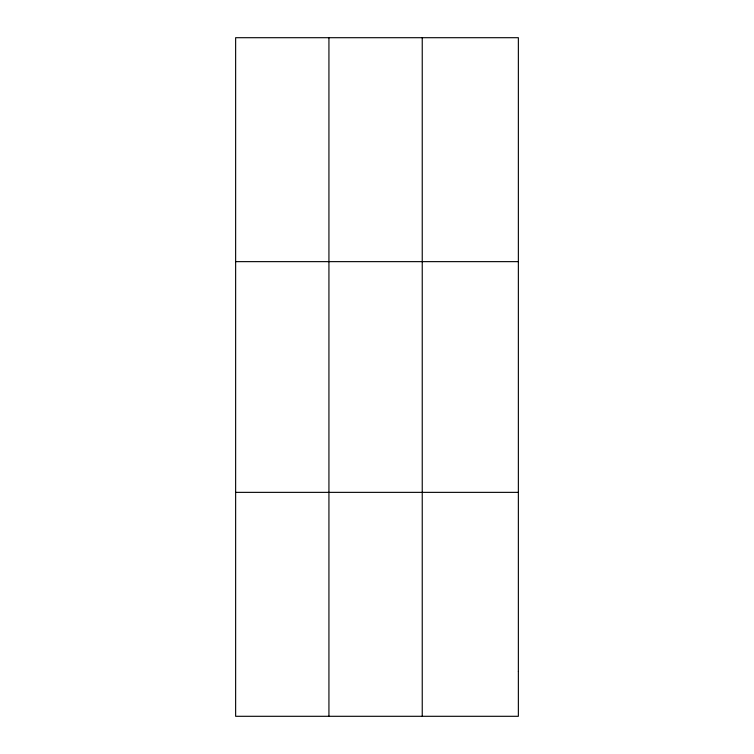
<?xml version="1.0" encoding="UTF-8"?>
<svg xmlns="http://www.w3.org/2000/svg" width="754" height="754" viewBox="0 0 754 754"><rect width="100%" height="100%" fill="white"/><g stroke="black" fill="none" stroke-linecap="round" stroke-linejoin="round"><path stroke-width="1.13" d="M328.933 716.3L328.933 37.7M422.24 716.3L422.24 37.7M235.634 261.638L518.366 261.638M235.634 492.362L518.366 492.362M518.366 671.512L518.366 716.3L235.634 716.3L235.634 37.7L518.366 37.7L518.366 671.512"/></g></svg>
